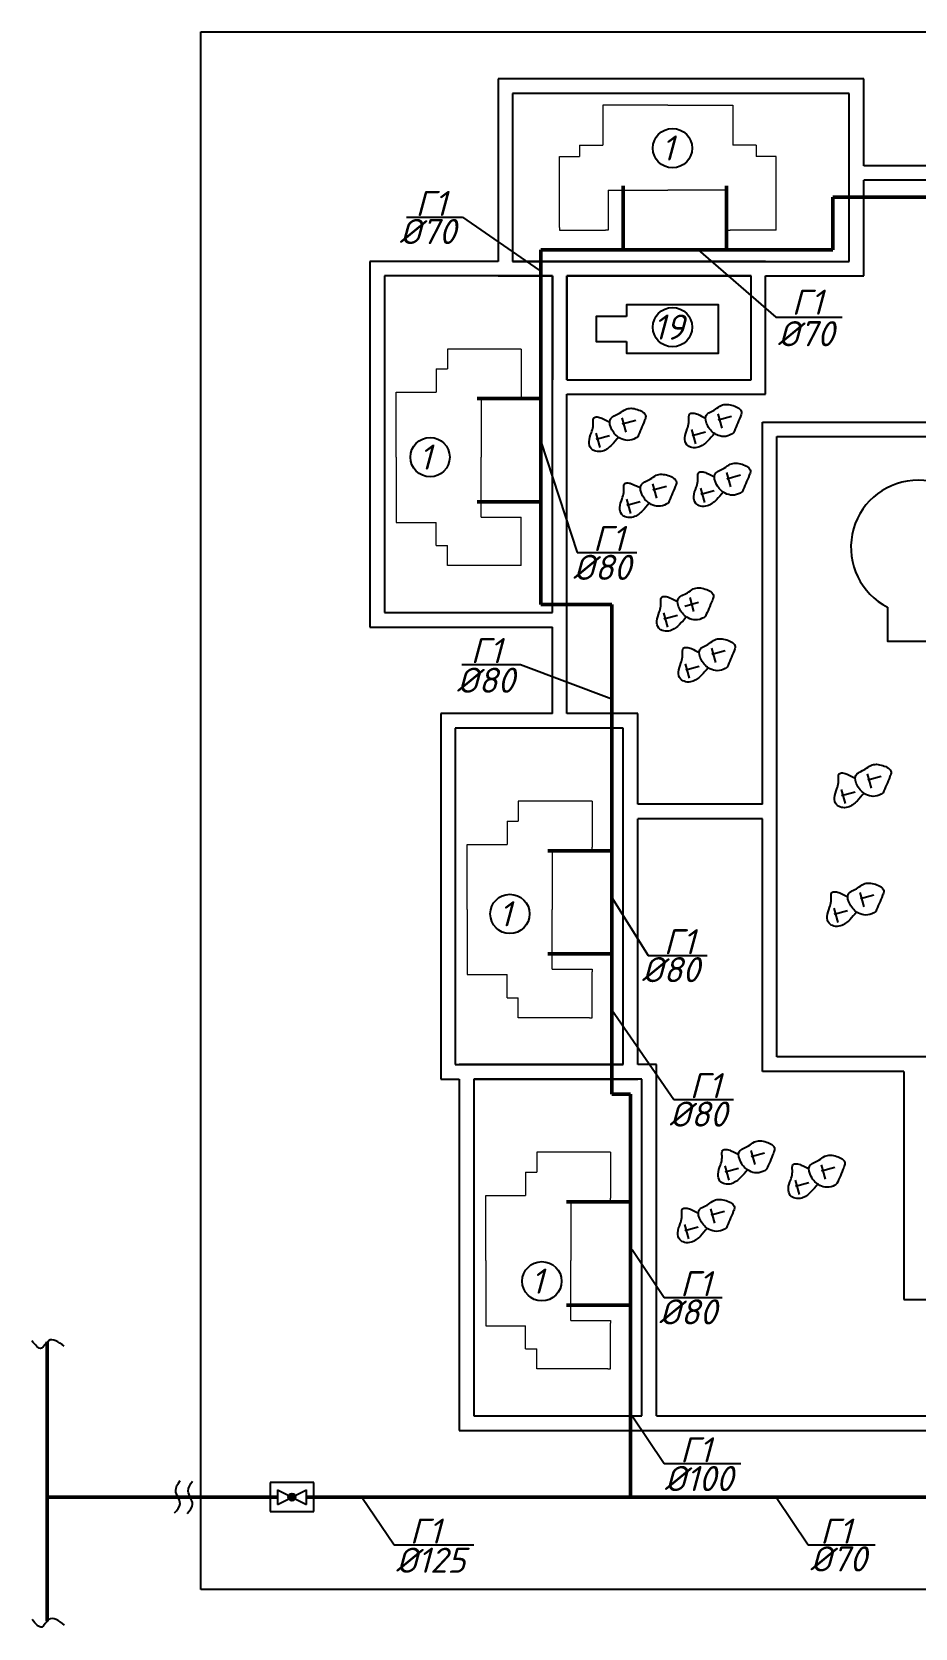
# Model space of a CAD drawing. Header units: millimetres. Extents: x -710977 to 10671, y -929782 to 89628.
# Drawn here: x 2434.7 to 2540.2, y 4158.4 to 4349.1 of the extents above; entities that cross this region are included whole.
import ezdxf

# ---------------------------------------------------------------- set-up
doc = ezdxf.new("R2010")
doc.units = ezdxf.units.MM
doc.header["$LTSCALE"] = 0.4
for name, color, linetype, lineweight in [('2', 5, 'Continuous', 50), ('5', 7, 'Continuous', 25), ('газ', 7, 'Continuous', 40), ('построение', 7, 'Continuous', 30)]:
    doc.layers.add(name, color=color, linetype=linetype, lineweight=lineweight)
doc.layers.add('план', color=7, linetype='Continuous')
doc.styles.add('текстовый', font='isocpeui.ttf', dxfattribs={"height": 5})

msp = doc.modelspace()

# ---------------------------------------------------------------- hatches: boundary and pattern name
h = msp.add_hatch(color=0)
edge = h.paths.add_edge_path()
edge.add_arc((2465.805, 4174.073), 0.435, 0, 360)

# ---------------------------------------------------------------- linework, layer by layer
at = {"color": 0, "linetype": 'ByBlock'}
for p, q in [((2454.917, 4349.064), (2750.115, 4349.064)), ((2454.917, 4163.02), (2454.917, 4349.064)), ((2750.115, 4163.02), (2454.917, 4163.02))]:
    msp.add_line(p, q, dxfattribs=at)
at = {"color": 0}
for p, q in [((2463.197, 4175.812), (2463.197, 4172.335)), ((2468.412, 4175.812), (2463.197, 4175.812)), ((2468.412, 4172.335), (2468.412, 4175.812)), ((2464.066, 4174.943), (2467.543, 4173.204)), ((2464.066, 4173.204), (2467.543, 4174.943)), ((2464.066, 4174.943), (2464.066, 4173.204)), ((2465.805, 4174.073), (2465.805, 4174.508)), ((2465.805, 4174.073), (2465.805, 4173.639)), ((2467.543, 4173.204), (2467.543, 4174.943)), ((2463.197, 4172.335), (2468.412, 4172.335))]:
    msp.add_line(p, q, dxfattribs=at)
at = {"color": 0, "ltscale": 0.5}
for centre in [(2511.255, 4335.185), (2511.255, 4313.8), (2482.301, 4298.273), (2491.845, 4243.719), (2495.662, 4199.847)]:
    msp.add_circle(centre, 2.347, dxfattribs=at)
at = {"color": 0}
msp.add_circle((2465.805, 4174.073), 0.435, dxfattribs=at)
at = {"layer": '2', "color": 0}
for p, q in [((2436.576, 4174.073), (2436.576, 4192.597)), ((2436.576, 4192.597), (2436.576, 4159.246)), ((2464.066, 4174.073), (2436.576, 4174.073)), ((2466.239, 4174.073), (2465.37, 4174.073)), ((2581.893, 4174.073), (2467.543, 4174.073))]:
    msp.add_line(p, q, dxfattribs=at)
at = {"layer": '5', "color": 0}
for points in [[(2438.608, 4192.088), (2436.733, 4192.742), (2435.896, 4191.851), (2434.75, 4192.74)], [(2451.798, 4172.176), (2452.438, 4173.271), (2451.926, 4174.838), (2452.45, 4176.034)], [(2453.292, 4172.126), (2453.932, 4173.221), (2453.421, 4174.788), (2453.945, 4175.984)], [(2438.654, 4158.79), (2436.779, 4159.444), (2435.942, 4158.553), (2434.796, 4159.442)]]:
    msp.add_spline(points, degree=3, dxfattribs=at)
at = {"layer": 'газ', "color": 0, "lineweight": 25, "ltscale": 0.08}
for p, q in [((2534.101, 4343.466), (2490.426, 4343.466)), ((2490.426, 4343.466), (2490.426, 4321.662)), ((2534.101, 4333.078), (2534.101, 4343.466)), ((2532.362, 4341.728), (2492.164, 4341.728)), ((2492.164, 4341.728), (2492.164, 4321.662)), ((2532.362, 4321.662), (2532.362, 4341.728)), ((2639.726, 4333.078), (2534.101, 4333.078)), ((2597.79, 4331.339), (2534.101, 4331.339)), ((2534.101, 4319.923), (2534.101, 4331.339)), ((2479.506, 4326.932), (2486.176, 4326.932)), ((2486.176, 4326.932), (2495.338, 4320.607)), ((2514.317, 4323.034), (2523.615, 4314.983)), ((2490.426, 4321.662), (2475.114, 4321.662)), ((2475.114, 4321.662), (2475.114, 4277.987)), ((2496.918, 4319.923), (2476.852, 4319.923)), ((2476.852, 4319.923), (2476.852, 4279.726)), ((2490.426, 4319.923), (2496.918, 4319.923)), ((2498.657, 4321.662), (2492.164, 4321.662)), ((2492.164, 4321.662), (2532.362, 4321.662)), ((2522.384, 4321.662), (2496.918, 4321.662)), ((2496.918, 4279.726), (2496.918, 4319.923)), ((2496.918, 4319.923), (2496.918, 4307.531)), ((2498.657, 4307.531), (2498.657, 4319.923)), ((2498.657, 4307.531), (2498.657, 4319.923)), ((2498.657, 4319.923), (2520.646, 4319.923)), ((2520.646, 4319.923), (2498.657, 4319.923)), ((2498.657, 4319.923), (2498.657, 4307.531)), ((2515.127, 4319.923), (2520.646, 4319.923)), ((2520.646, 4307.531), (2520.646, 4319.923)), ((2522.384, 4319.923), (2534.101, 4319.923)), ((2522.384, 4319.923), (2534.101, 4319.923)), ((2522.384, 4305.793), (2522.384, 4319.923)), ((2523.615, 4314.983), (2531.535, 4314.983)), ((2498.657, 4307.531), (2520.646, 4307.531)), ((2498.657, 4267.654), (2498.657, 4305.793)), ((2498.657, 4302.688), (2498.657, 4305.793)), ((2498.657, 4305.793), (2522.384, 4305.793)), ((2521.995, 4295.773), (2521.995, 4302.472)), ((2521.995, 4302.472), (2559.876, 4302.472)), ((2495.546, 4300.127), (2499.876, 4286.908)), ((2523.733, 4295.773), (2523.733, 4300.734)), ((2523.733, 4300.734), (2559.876, 4300.734)), ((2521.995, 4256.83), (2521.995, 4295.773)), ((2523.733, 4255.092), (2523.733, 4295.773)), ((2499.876, 4286.908), (2507.003, 4286.908)), ((2475.114, 4277.987), (2496.918, 4277.987)), ((2476.852, 4279.726), (2496.918, 4279.726)), ((2496.918, 4267.654), (2496.918, 4277.987)), ((2486.108, 4273.521), (2493.121, 4273.521)), ((2493.121, 4273.521), (2504.011, 4269.41)), ((2496.918, 4267.654), (2483.58, 4267.654)), ((2483.58, 4267.654), (2483.58, 4223.98)), ((2507.122, 4267.654), (2498.657, 4267.654)), ((2507.122, 4256.83), (2507.122, 4267.654)), ((2507.122, 4256.83), (2507.122, 4267.654)), ((2505.384, 4265.916), (2485.318, 4265.916)), ((2485.318, 4265.916), (2485.318, 4225.718)), ((2505.384, 4225.718), (2505.384, 4265.916)), ((2521.995, 4256.83), (2507.122, 4256.83)), ((2507.122, 4225.718), (2507.122, 4255.092)), ((2507.122, 4248.681), (2507.122, 4255.092)), ((2521.995, 4255.092), (2507.122, 4255.092)), ((2521.995, 4224.914), (2521.995, 4255.092)), ((2523.733, 4226.652), (2523.733, 4255.092)), ((2504.011, 4245.686), (2508.335, 4238.754)), ((2508.335, 4238.754), (2515.408, 4238.754)), ((2504.011, 4232.282), (2511.432, 4221.563)), ((2570.343, 4226.652), (2523.733, 4226.652)), ((2485.318, 4225.718), (2505.384, 4225.718)), ((2505.384, 4225.718), (2485.793, 4225.718)), ((2509.336, 4225.718), (2507.122, 4225.718)), ((2509.336, 4183.782), (2509.336, 4225.718)), ((2509.336, 4206.744), (2509.336, 4225.718)), ((2538.89, 4224.914), (2521.995, 4224.914)), ((2538.89, 4224.914), (2538.89, 4197.651)), ((2483.58, 4223.98), (2485.793, 4223.98)), ((2485.793, 4223.98), (2485.793, 4182.043)), ((2487.532, 4223.98), (2507.122, 4223.98)), ((2507.597, 4223.98), (2487.532, 4223.98)), ((2487.532, 4223.98), (2487.532, 4183.782)), ((2507.597, 4183.782), (2507.597, 4223.98)), ((2511.432, 4221.563), (2518.563, 4221.563)), ((2538.89, 4209.933), (2538.89, 4197.651)), ((2506.432, 4203.623), (2510.284, 4197.91)), ((2510.284, 4197.91), (2517.173, 4197.91)), ((2538.89, 4197.651), (2550.677, 4197.651)), ((2487.532, 4183.782), (2507.597, 4183.782)), ((2506.432, 4183.782), (2510.284, 4178.069)), ((2509.336, 4183.782), (2586.031, 4183.782)), ((2485.793, 4182.043), (2586.031, 4182.043)), ((2510.284, 4178.069), (2519.436, 4178.069)), ((2474.148, 4174.073), (2478, 4168.36)), ((2523.63, 4174.073), (2527.482, 4168.36)), ((2478, 4168.36), (2487.515, 4168.36)), ((2527.482, 4168.36), (2535.472, 4168.36))]:
    msp.add_line(p, q, dxfattribs=at)
at = {"layer": 'газ', "color": 0, "lineweight": 50, "ltscale": 0.08}
for p, q in [((2505.383, 4330.671), (2505.383, 4324.347)), ((2505.383, 4330.671), (2505.383, 4323.034)), ((2517.72, 4330.671), (2517.72, 4324.347)), ((2517.72, 4330.671), (2517.72, 4323.034)), ((2530.415, 4323.034), (2530.415, 4329.334)), ((2530.415, 4329.334), (2602.062, 4329.334)), ((2495.546, 4280.686), (2495.546, 4323.034)), ((2495.546, 4323.034), (2530.415, 4323.034)), ((2517.72, 4323.034), (2505.383, 4323.034)), ((2487.91, 4305.281), (2495.338, 4305.281)), ((2487.91, 4305.281), (2495.546, 4305.281)), ((2495.546, 4305.281), (2495.546, 4292.945)), ((2487.91, 4292.945), (2495.338, 4292.945)), ((2487.91, 4292.945), (2495.546, 4292.945)), ((2504.011, 4280.686), (2495.546, 4280.686)), ((2504.011, 4222.176), (2504.011, 4280.686)), ((2496.375, 4251.273), (2504.011, 4251.273)), ((2504.011, 4251.273), (2504.011, 4238.937)), ((2496.375, 4238.937), (2504.011, 4238.937)), ((2506.225, 4222.176), (2504.011, 4222.176)), ((2506.225, 4222.176), (2506.225, 4174.073)), ((2498.589, 4209.337), (2506.225, 4209.337)), ((2506.225, 4209.337), (2506.225, 4197.001)), ((2498.589, 4197.001), (2506.225, 4197.001))]:
    msp.add_line(p, q, dxfattribs=at)
at = {"layer": 'газ', "color": 0, "lineweight": 70, "ltscale": 0.08}
msp.add_line((2466.239, 4174.073), (2465.37, 4174.073), dxfattribs=at)
at = {"layer": 'газ', "color": 0, "lineweight": 25, "ltscale": 0.08}
for points in [[(2505.754, 4312.082), (2505.754, 4310.68), (2516.748, 4310.68), (2516.748, 4316.476), (2505.754, 4316.476), (2505.754, 4315.074)], [(2505.754, 4315.074), (2502.151, 4315.074), (2502.151, 4312.082), (2505.754, 4312.082)], [(2536.953, 4280.35), (2536.953, 4276.282), (2558.562, 4276.282), (2558.562, 4290.304), (2548.114, 4290.304)]]:
    msp.add_lwpolyline(points, dxfattribs=at)
msp.add_arc((2540.595, 4287.501), 8.025, 20.44993, 243.00961, dxfattribs=at)
at = {"layer": 'план', "color": 0}
for p, q in [((2505.217, 4302.974), (2505.69, 4301.264)), ((2516.662, 4303.436), (2517.135, 4301.726)), ((2518.309, 4303.118), (2516.71, 4302.675)), ((2502.099, 4301.125), (2502.572, 4299.416)), ((2506.864, 4302.656), (2505.265, 4302.213)), ((2513.544, 4301.587), (2514.017, 4299.878)), ((2515.191, 4301.269), (2513.592, 4300.826)), ((2503.746, 4300.807), (2502.147, 4300.365)), ((2508.882, 4295.099), (2509.355, 4293.389)), ((2517.721, 4296.427), (2518.194, 4294.717)), ((2519.369, 4296.108), (2517.769, 4295.666)), ((2505.764, 4293.25), (2506.237, 4291.54)), ((2510.529, 4294.78), (2508.93, 4294.338)), ((2514.603, 4294.578), (2515.076, 4292.868)), ((2516.251, 4294.26), (2514.651, 4293.817)), ((2507.411, 4292.931), (2505.812, 4292.489)), ((2514.348, 4280.898), (2512.749, 4280.456)), ((2513.312, 4281.532), (2513.785, 4279.822)), ((2510.194, 4279.683), (2510.667, 4277.974)), ((2511.841, 4279.365), (2510.242, 4278.922)), ((2515.905, 4275.452), (2516.378, 4273.742)), ((2517.552, 4275.133), (2515.953, 4274.691)), ((2512.787, 4273.603), (2513.26, 4271.894)), ((2514.435, 4273.285), (2512.835, 4272.842)), ((2534.53, 4260.451), (2535.002, 4258.741)), ((2536.177, 4260.132), (2534.578, 4259.69)), ((2531.412, 4258.602), (2531.884, 4256.892)), ((2533.059, 4258.283), (2531.46, 4257.841)), ((2533.65, 4246.272), (2534.123, 4244.563)), ((2535.298, 4245.954), (2533.698, 4245.511)), ((2530.533, 4244.424), (2531.005, 4242.714)), ((2532.18, 4244.105), (2530.581, 4243.663)), ((2520.616, 4215.484), (2521.089, 4213.775)), ((2522.264, 4215.166), (2520.664, 4214.723)), ((2517.498, 4213.636), (2517.971, 4211.926)), ((2519.146, 4213.317), (2517.547, 4212.875)), ((2529.016, 4213.768), (2529.489, 4212.058)), ((2530.663, 4213.449), (2529.064, 4213.007)), ((2525.898, 4211.919), (2526.371, 4210.209)), ((2527.545, 4211.6), (2525.946, 4211.158)), ((2515.812, 4208.491), (2516.285, 4206.781)), ((2517.459, 4208.172), (2515.86, 4207.73)), ((2512.694, 4206.642), (2513.167, 4204.932)), ((2514.342, 4206.323), (2512.742, 4205.881))]:
    msp.add_line(p, q, dxfattribs=at)
for points in [[(2518.548, 4301.176), (2519.37, 4303.118), (2519.504, 4303.637), (2518.516, 4304.43), (2517.09, 4304.444), (2516.39, 4303.989), (2515.27, 4303.24), (2515.474, 4302.009), (2516.493, 4300.973), (2517.37, 4300.745), (2518.303, 4301.003), (2518.548, 4301.176)], [(2504.816, 4300.647), (2504.001, 4299.731), (2502.894, 4298.993), (2502.113, 4298.973), (2501.53, 4299.304), (2501.303, 4300.127), (2501.578, 4301.189), (2501.773, 4301.939), (2501.773, 4302.67), (2501.851, 4302.97), (2502.249, 4303.08), (2502.829, 4302.93), (2503.758, 4302.463)], [(2507.103, 4300.714), (2507.925, 4302.656), (2508.059, 4303.175), (2507.071, 4303.968), (2505.645, 4303.982), (2504.945, 4303.527), (2503.825, 4302.778), (2504.029, 4301.547), (2505.048, 4300.511), (2505.925, 4300.283), (2506.858, 4300.541), (2507.103, 4300.714)], [(2516.261, 4301.109), (2515.446, 4300.193), (2514.339, 4299.455), (2513.558, 4299.435), (2512.975, 4299.766), (2512.748, 4300.588), (2513.023, 4301.651), (2513.218, 4302.401), (2513.218, 4303.132), (2513.295, 4303.432), (2513.694, 4303.542), (2514.274, 4303.392), (2515.203, 4302.925)], [(2519.608, 4294.167), (2520.429, 4296.109), (2520.564, 4296.628), (2519.575, 4297.421), (2518.15, 4297.435), (2517.45, 4296.98), (2516.329, 4296.231), (2516.534, 4295), (2517.552, 4293.964), (2518.429, 4293.736), (2519.362, 4293.994), (2519.608, 4294.167)], [(2508.481, 4292.772), (2507.666, 4291.856), (2506.559, 4291.117), (2505.778, 4291.098), (2505.195, 4291.428), (2504.968, 4292.251), (2505.243, 4293.313), (2505.438, 4294.063), (2505.437, 4294.795), (2505.515, 4295.095), (2505.914, 4295.205), (2506.493, 4295.055), (2507.423, 4294.588)], [(2510.768, 4292.838), (2511.59, 4294.781), (2511.724, 4295.3), (2510.736, 4296.093), (2509.31, 4296.107), (2508.61, 4295.652), (2507.49, 4294.902), (2507.694, 4293.672), (2508.712, 4292.636), (2509.59, 4292.408), (2510.523, 4292.666), (2510.768, 4292.838)], [(2517.321, 4294.1), (2516.505, 4293.184), (2515.399, 4292.445), (2514.618, 4292.426), (2514.035, 4292.757), (2513.807, 4293.579), (2514.083, 4294.641), (2514.277, 4295.391), (2514.277, 4296.123), (2514.355, 4296.423), (2514.753, 4296.533), (2515.333, 4296.383), (2516.262, 4295.916)], [(2515.199, 4279.272), (2516.02, 4281.214), (2516.155, 4281.733), (2515.166, 4282.526), (2513.74, 4282.54), (2513.041, 4282.085), (2511.92, 4281.336), (2512.124, 4280.105), (2513.143, 4279.069), (2514.02, 4278.841), (2514.953, 4279.099), (2515.199, 4279.272)], [(2512.911, 4279.205), (2512.096, 4278.289), (2510.99, 4277.551), (2510.208, 4277.531), (2509.625, 4277.862), (2509.398, 4278.684), (2509.673, 4279.746), (2509.868, 4280.496), (2509.868, 4281.228), (2509.946, 4281.528), (2510.344, 4281.638), (2510.924, 4281.488), (2511.853, 4281.021)], [(2517.792, 4273.192), (2518.613, 4275.134), (2518.748, 4275.653), (2517.759, 4276.446), (2516.334, 4276.46), (2515.634, 4276.005), (2514.513, 4275.256), (2514.718, 4274.025), (2515.736, 4272.989), (2516.613, 4272.761), (2517.546, 4273.019), (2517.792, 4273.192)], [(2515.505, 4273.125), (2514.689, 4272.209), (2513.583, 4271.471), (2512.802, 4271.451), (2512.219, 4271.782), (2511.991, 4272.604), (2512.267, 4273.666), (2512.461, 4274.416), (2512.461, 4275.148), (2512.539, 4275.448), (2512.937, 4275.558), (2513.517, 4275.408), (2514.446, 4274.941)], [(2536.416, 4258.19), (2537.237, 4260.133), (2537.372, 4260.652), (2536.383, 4261.445), (2534.958, 4261.459), (2534.258, 4261.004), (2533.138, 4260.254), (2533.342, 4259.024), (2534.36, 4257.988), (2535.238, 4257.76), (2536.171, 4258.018), (2536.416, 4258.19)], [(2534.129, 4258.124), (2533.313, 4257.208), (2532.207, 4256.469), (2531.426, 4256.45), (2530.843, 4256.781), (2530.615, 4257.603), (2530.891, 4258.665), (2531.085, 4259.415), (2531.085, 4260.147), (2531.163, 4260.447), (2531.561, 4260.557), (2532.141, 4260.407), (2533.07, 4259.94)], [(2535.537, 4244.012), (2536.358, 4245.954), (2536.493, 4246.473), (2535.504, 4247.266), (2534.079, 4247.28), (2533.379, 4246.825), (2532.259, 4246.076), (2532.463, 4244.846), (2533.481, 4243.809), (2534.359, 4243.582), (2535.292, 4243.84), (2535.537, 4244.012)], [(2533.25, 4243.945), (2532.434, 4243.03), (2531.328, 4242.291), (2530.547, 4242.272), (2529.964, 4242.602), (2529.736, 4243.425), (2530.012, 4244.487), (2530.206, 4245.237), (2530.206, 4245.968), (2530.284, 4246.268), (2530.682, 4246.379), (2531.262, 4246.228), (2532.191, 4245.761)], [(2520.216, 4213.157), (2519.4, 4212.242), (2518.294, 4211.503), (2517.513, 4211.484), (2516.93, 4211.814), (2516.702, 4212.637), (2516.978, 4213.699), (2517.172, 4214.449), (2517.172, 4215.18), (2517.25, 4215.48), (2517.648, 4215.591), (2518.228, 4215.44), (2519.157, 4214.973)], [(2522.503, 4213.224), (2523.324, 4215.166), (2523.459, 4215.685), (2522.47, 4216.478), (2521.045, 4216.492), (2520.345, 4216.037), (2519.224, 4215.288), (2519.429, 4214.058), (2520.447, 4213.021), (2521.325, 4212.794), (2522.258, 4213.052), (2522.503, 4213.224)], [(2528.615, 4211.441), (2527.799, 4210.525), (2526.693, 4209.786), (2525.912, 4209.767), (2525.329, 4210.097), (2525.102, 4210.92), (2525.377, 4211.982), (2525.572, 4212.732), (2525.571, 4213.463), (2525.649, 4213.764), (2526.048, 4213.874), (2526.627, 4213.724), (2527.557, 4213.257)], [(2530.902, 4211.507), (2531.724, 4213.45), (2531.858, 4213.969), (2530.869, 4214.762), (2529.444, 4214.776), (2528.744, 4214.32), (2527.624, 4213.571), (2527.828, 4212.341), (2528.846, 4211.305), (2529.724, 4211.077), (2530.657, 4211.335), (2530.902, 4211.507)], [(2517.699, 4206.23), (2518.52, 4208.173), (2518.655, 4208.692), (2517.666, 4209.485), (2516.241, 4209.499), (2515.541, 4209.044), (2514.42, 4208.294), (2514.625, 4207.064), (2515.643, 4206.028), (2516.52, 4205.8), (2517.453, 4206.058), (2517.699, 4206.23)], [(2515.412, 4206.164), (2514.596, 4205.248), (2513.49, 4204.509), (2512.709, 4204.49), (2512.126, 4204.821), (2511.898, 4205.643), (2512.174, 4206.705), (2512.368, 4207.455), (2512.368, 4208.187), (2512.446, 4208.487), (2512.844, 4208.597), (2513.424, 4208.447), (2514.353, 4207.98)]]:
    msp.add_spline(points, degree=3, dxfattribs=at)
at = {"layer": 'построение', "lineweight": 20}
for p, q in [((2502.924, 4340.309), (2502.924, 4335.549)), ((2510.699, 4340.309), (2502.924, 4340.309)), ((2510.699, 4340.309), (2518.474, 4340.309)), ((2518.474, 4340.309), (2518.474, 4335.549)), ((2500.148, 4335.549), (2500.148, 4334.201)), ((2500.148, 4335.549), (2502.924, 4335.549)), ((2521.25, 4335.549), (2518.474, 4335.549)), ((2521.25, 4335.549), (2521.25, 4334.201)), ((2497.768, 4325.712), (2497.768, 4334.201)), ((2497.768, 4334.201), (2500.148, 4334.201)), ((2523.63, 4334.201), (2521.25, 4334.201)), ((2523.63, 4325.395), (2523.63, 4334.201)), ((2503.559, 4330.155), (2503.559, 4325.395)), ((2503.559, 4330.155), (2504.94, 4330.155)), ((2504.94, 4330.155), (2510.699, 4330.155)), ((2516.444, 4330.155), (2510.699, 4330.155)), ((2517.839, 4330.155), (2516.444, 4330.155)), ((2517.839, 4330.155), (2517.839, 4325.395)), ((2497.768, 4325.712), (2497.768, 4325.395)), ((2497.768, 4325.395), (2503.242, 4325.395)), ((2503.559, 4325.395), (2503.242, 4325.395)), ((2517.839, 4325.395), (2518.156, 4325.395)), ((2523.63, 4325.395), (2518.156, 4325.395)), ((2484.379, 4311.191), (2484.379, 4308.811)), ((2493.185, 4311.191), (2484.379, 4311.191)), ((2493.185, 4311.191), (2493.185, 4305.4)), ((2483.031, 4308.811), (2484.379, 4308.811)), ((2483.031, 4308.811), (2483.031, 4306.035)), ((2478.271, 4306.035), (2483.031, 4306.035)), ((2478.271, 4298.26), (2478.271, 4306.035)), ((2488.425, 4305.4), (2493.185, 4305.4)), ((2488.425, 4305.4), (2488.425, 4304.005)), ((2488.425, 4304.005), (2488.425, 4298.26)), ((2478.271, 4298.26), (2478.271, 4290.486)), ((2488.425, 4292.501), (2488.425, 4298.26)), ((2488.425, 4291.12), (2488.425, 4292.501)), ((2478.271, 4290.486), (2483.031, 4290.486)), ((2483.031, 4287.709), (2483.031, 4290.486)), ((2488.425, 4291.12), (2493.185, 4291.12)), ((2493.185, 4285.329), (2493.185, 4291.12)), ((2483.031, 4287.709), (2484.379, 4287.709)), ((2484.379, 4285.329), (2484.379, 4287.709)), ((2493.185, 4285.329), (2484.379, 4285.329)), ((2492.845, 4257.184), (2492.845, 4254.804)), ((2501.651, 4257.184), (2492.845, 4257.184)), ((2501.651, 4257.184), (2501.651, 4251.71)), ((2491.496, 4254.804), (2492.845, 4254.804)), ((2491.496, 4254.804), (2491.496, 4252.027)), ((2486.736, 4252.027), (2491.496, 4252.027)), ((2486.736, 4244.252), (2486.736, 4252.027)), ((2496.891, 4251.392), (2501.651, 4251.392)), ((2496.891, 4251.392), (2496.891, 4249.997)), ((2501.651, 4251.392), (2501.651, 4251.71)), ((2496.891, 4249.997), (2496.891, 4244.252)), ((2486.736, 4244.252), (2486.736, 4236.478)), ((2496.891, 4238.494), (2496.891, 4244.252)), ((2496.891, 4237.113), (2496.891, 4238.494)), ((2486.736, 4236.478), (2491.496, 4236.478)), ((2491.496, 4233.701), (2491.496, 4236.478)), ((2496.891, 4237.113), (2501.651, 4237.113)), ((2501.651, 4237.113), (2501.651, 4236.795)), ((2501.651, 4231.321), (2501.651, 4236.795)), ((2491.496, 4233.701), (2492.845, 4233.701)), ((2492.845, 4231.321), (2492.845, 4233.701)), ((2501.333, 4231.321), (2492.845, 4231.321)), ((2501.333, 4231.321), (2501.651, 4231.321)), ((2495.058, 4215.247), (2495.058, 4212.867)), ((2503.864, 4215.247), (2495.058, 4215.247)), ((2503.864, 4215.247), (2503.864, 4209.773)), ((2493.71, 4212.867), (2495.058, 4212.867)), ((2493.71, 4212.867), (2493.71, 4210.091)), ((2488.95, 4210.091), (2493.71, 4210.091)), ((2488.95, 4202.316), (2488.95, 4210.091)), ((2499.104, 4209.456), (2503.864, 4209.456)), ((2499.104, 4209.456), (2499.104, 4208.061)), ((2503.864, 4209.456), (2503.864, 4209.773)), ((2499.104, 4208.061), (2499.104, 4202.316)), ((2488.95, 4202.316), (2488.95, 4194.542)), ((2499.104, 4196.557), (2499.104, 4202.316)), ((2499.104, 4195.176), (2499.104, 4196.557)), ((2488.95, 4194.542), (2493.71, 4194.542)), ((2493.71, 4191.765), (2493.71, 4194.542)), ((2499.104, 4195.176), (2503.864, 4195.176)), ((2503.864, 4195.176), (2503.864, 4194.859)), ((2503.864, 4189.385), (2503.864, 4194.859)), ((2493.71, 4191.765), (2495.058, 4191.765)), ((2495.058, 4189.385), (2495.058, 4191.765)), ((2503.547, 4189.385), (2495.058, 4189.385)), ((2503.547, 4189.385), (2503.864, 4189.385))]:
    msp.add_line(p, q, dxfattribs=at)

# ---------------------------------------------------------------- texts
at = {"layer": '5', "color": 0, "style": 'текстовый'}
for s, p in [('1', (2509.942, 4333.699)), ('19', (2508.939, 4312.314)), ('1', (2480.988, 4296.786)), ('1', (2490.532, 4242.232)), ('1', (2494.349, 4198.36))]:
    msp.add_text(s, height=3, dxfattribs=at).set_placement(p)
at = {"layer": 'газ', "color": 0, "lineweight": 25, "ltscale": 0.08, "style": 'текстовый'}
for s, p in [('Г1', (2480.559, 4327.081)), ('%%C70', (2478.645, 4323.728)), ('Г1', (2525.491, 4315.281)), ('%%C70', (2523.822, 4311.52)), ('Г1', (2501.752, 4287.058)), ('%%C80', (2499.378, 4283.614)), ('Г1', (2487.147, 4273.67)), ('%%C80', (2485.491, 4270.134)), ('Г1', (2510.211, 4238.904)), ('%%C80', (2507.581, 4235.566)), ('Г1', (2513.308, 4221.712)), ('%%C80', (2510.865, 4218.314)), ('Г1', (2512.16, 4198.059)), ('%%C80', (2509.641, 4194.693)), ('Г1', (2512.16, 4178.218)), ('%%C100', (2510.29, 4174.782)), ('Г1', (2479.876, 4168.51)), ('Г1', (2528.895, 4168.51)), ('%%C125', (2478.208, 4165.03)), ('%%C70', (2527.69, 4165.184))]:
    msp.add_text(s, height=3, dxfattribs=at).set_placement(p)

doc.saveas('drawing.dxf')
